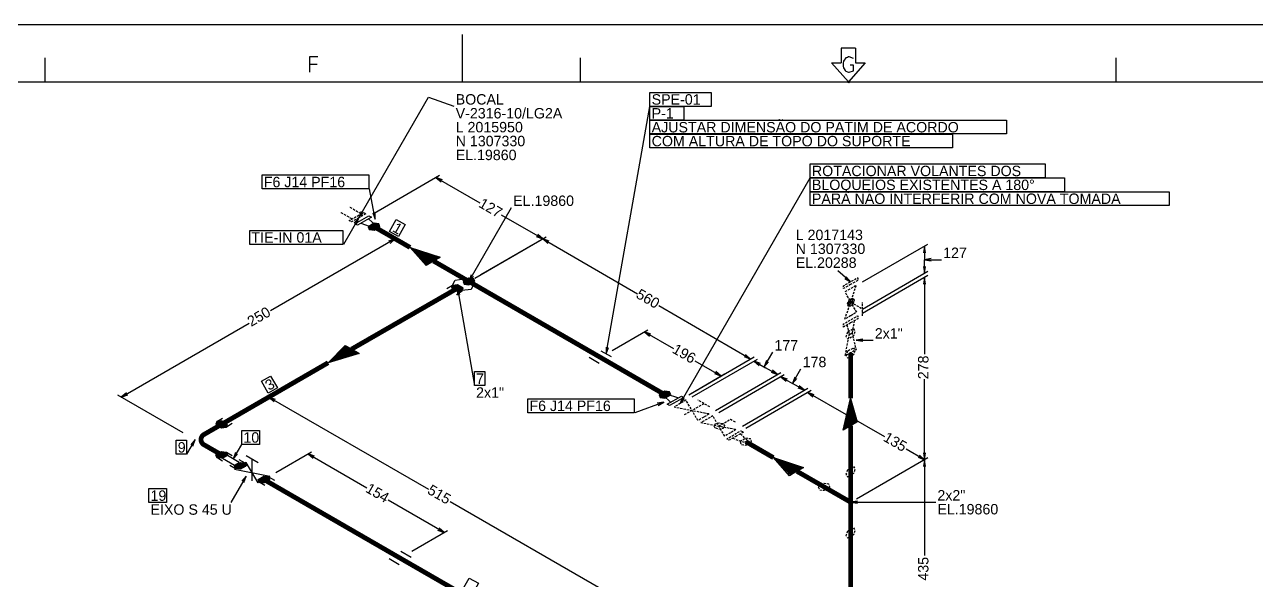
# Model space of a CAD drawing. Extents: x 0 to 597, y 0 to 422.
# Drawn here: x 132.5 to 389.6, y 305.7 to 421.7 of the extents above; entities that cross this region are included whole.
import ezdxf

# ---------------------------------------------------------------- set-up
doc = ezdxf.new("R2010")
doc.units = 0
doc.header["$MEASUREMENT"] = 0
doc.linetypes.add('GT100', pattern=[0.7, 0.466667, -0.233333])
doc.linetypes.add('GT101', pattern=[2.1, 1.4, -0.7])
doc.layers.add('GT_1', color=7, linetype='Continuous')
doc.styles.add('HTX1', font='O8116901', dxfattribs={"width": 1.02})

msp = doc.modelspace()

# ---------------------------------------------------------------- linework, layer by layer
at = {"linetype": 'Continuous'}
msp.add_lwpolyline([(0, 421.74), (597.11, 421.74), (597.11, 0), (0, 0)], close=True, dxfattribs=at)
at = {"layer": 'GT_1', "flags": 128}
for points in [[(223.9, 409.8), (223.9, 419.7)], [(302.9, 416.8), (302.9, 413.8)], [(305.9, 416.8), (302.9, 416.8)], [(305.9, 416.8), (305.9, 413.8)], [(136.8, 409.8), (136.8, 414.8)], [(193.7, 415), (191.9, 415), (191.9, 411.8)], [(248.5, 409.8), (248.5, 414.8)], [(305.5, 414.7), (304.6, 415), (304.4, 415), (304.2, 414.9), (303.9, 414.8), (303.7, 414.6), (303.5, 414.3), (303.4, 414.1), (303.3, 413.7), (303.3, 413.4), (303.3, 413.1), (303.4, 412.7), (303.5, 412.5), (303.7, 412.2), (303.9, 412), (304.2, 411.9), (304.4, 411.8), (304.6, 411.8), (305.5, 412.1), (305.5, 413.3), (304.8, 413.3)], [(360.3, 409.8), (360.3, 414.8)], [(191.9, 413.5), (193.5, 413.5)], [(300.9, 413.8), (304.4, 409.8)], [(300.9, 413.8), (302.9, 413.8)], [(307.9, 413.8), (304.4, 409.8)], [(305.9, 413.8), (307.9, 413.8)], [(25, 409.8), (583.8, 409.8)], [(304.3, 409.9), (304.4, 410), (304.6, 409.8), (304.4, 409.6), (304.2, 409.8), (304.3, 409.9), (304.4, 409.9), (304.5, 409.8), (304.4, 409.7), (304.3, 409.8), (304.3, 409.9)], [(202.208, 381.412), (216.763, 406.617), (222.088, 404.7)], [(262.99, 407.597), (275.734, 407.597), (275.734, 404.686), (262.99, 404.686), (262.99, 407.597)], [(253.825, 353.012), (262.99, 404.686)], [(262.99, 404.686), (270.033, 404.686), (270.033, 401.775), (262.99, 401.775), (262.99, 404.686)], [(262.99, 401.775), (337.394, 401.775), (337.394, 398.935), (262.99, 398.935), (262.99, 401.775)], [(262.99, 398.864), (326.15, 398.864), (326.15, 396.024), (262.99, 396.024), (262.99, 398.864)], [(296.434, 392.668), (345.454, 392.668), (345.454, 389.757), (296.434, 389.757), (296.434, 392.668)], [(182.038, 390.358), (204.338, 390.358), (204.338, 387.447), (182.038, 387.447), (182.038, 390.358)], [(205.403, 382.406), (219.035, 390.287)], [(219.674, 389.364), (218.325, 389.861), (219.39, 388.938)], [(218.325, 389.861), (227.484, 384.536)], [(269.303, 342.646), (296.434, 389.757)], [(296.434, 389.757), (349.505, 389.757), (349.505, 386.846), (296.434, 386.846), (296.434, 389.757)], [(205.616, 381.128), (204.48, 387.447)], [(296.434, 386.846), (371.364, 386.846), (371.364, 384.006), (296.434, 384.006), (296.434, 386.846)], [(225.212, 368.135), (234.087, 383.542)], [(202.208, 381.412), (199.013, 375.874)], [(201.711, 380.063), (202.208, 381.412), (201.285, 380.347)], [(203.415, 380.702), (201.924, 379.85), (201.427, 380.134), (204.338, 381.838), (204.906, 381.554), (203.415, 380.702)], [(202.705, 382.761), (202.208, 381.412), (203.131, 382.477)], [(202.634, 380.276), (205.119, 379.424), (205.758, 379.779), (204.267, 381.199)], [(205.119, 382.477), (205.616, 381.128), (205.616, 382.548)], [(210.018, 381.057), (211.935, 379.992), (210.515, 377.507), (208.598, 378.572), (210.018, 381.057)], [(240.619, 377.01), (232.028, 381.98)], [(179.465, 378.785), (198.871, 378.785), (198.871, 375.874), (179.465, 375.874), (179.465, 378.785)], [(204.196, 379.566), (204.409, 378.998), (205.403, 378.856), (206.61, 379.566), (206.397, 380.134), (205.403, 380.276), (204.196, 379.566)], [(204.254, 379.6), (206.597, 379.6)], [(204.258, 379.4), (206.328, 379.4)], [(204.333, 379.2), (205.988, 379.2)], [(204.408, 379), (205.648, 379)], [(204.594, 379.8), (206.522, 379.8)], [(204.934, 380), (206.447, 380)], [(205.274, 380.2), (205.935, 380.2)], [(239.27, 377.507), (240.619, 377.01), (239.554, 377.933)], [(209.805, 377.01), (183.819, 362.029)], [(208.74, 376.087), (209.805, 377.01), (208.456, 376.513)], [(222.727, 369.555), (209.095, 377.436)], [(226.419, 368.845), (241.329, 377.436)], [(227.697, 369.555), (241.329, 377.436)], [(241.968, 376.513), (240.619, 377.01), (241.684, 376.087)], [(240.619, 377.01), (260.357, 365.579)], [(307.359, 368.064), (320.991, 375.945)], [(320.494, 374.099), (320.281, 375.519), (320.068, 374.099)], [(320.281, 375.519), (320.281, 372.679)], [(217.828, 372.395), (216.266, 371.472), (212.929, 375.235), (219.177, 373.176), (216.479, 371.614), (213.426, 374.951), (219.106, 373.105), (216.621, 371.685), (213.923, 374.667), (218.893, 373.034), (216.834, 371.827), (214.42, 374.383), (218.68, 372.892), (217.047, 371.969), (214.846, 374.17), (218.538, 372.821), (217.26, 372.04), (215.272, 373.886), (218.325, 372.679), (217.402, 372.182), (215.769, 373.602), (218.112, 372.537), (217.615, 372.253), (216.195, 373.318), (217.899, 372.466), (217.828, 372.395), (212.929, 375.235)], [(321.701, 372.892), (320.281, 372.679), (321.701, 372.466)], [(304.874, 368.064), (302.176, 370.336)], [(307.359, 362.384), (320.991, 370.265)], [(320.068, 371.259), (320.281, 369.839), (320.494, 371.259)], [(320.281, 369.839), (320.281, 372.679)], [(320.281, 372.679), (323.831, 372.679)], [(225.212, 368.135), (226.135, 367.567), (225.709, 366.431), (223.721, 366.218), (221.804, 367.354), (222.301, 368.419), (224.147, 368.703), (225.212, 368.135)], [(224.005, 368.135), (224.218, 367.567), (225.212, 367.425), (226.419, 368.135), (226.206, 368.703), (225.212, 368.845), (224.005, 368.135)], [(224.056, 368), (226.189, 368)], [(224.115, 368.2), (226.395, 368.2)], [(224.131, 367.8), (225.849, 367.8)], [(224.455, 368.4), (226.32, 368.4)], [(224.795, 368.6), (226.245, 368.6)], [(225.709, 369.484), (225.212, 368.135), (226.135, 369.2)], [(303.667, 368.774), (304.874, 368.064), (303.951, 369.129)], [(307.359, 361.532), (320.991, 369.413)], [(320.494, 367.567), (320.281, 368.987), (320.068, 367.567)], [(320.281, 368.987), (320.281, 352.941)], [(222.585, 365.437), (223.792, 366.147), (221.804, 367.283), (220.597, 366.573)], [(222.798, 366.005), (223.792, 366.147), (224.005, 366.715), (222.798, 367.425), (221.804, 367.283), (221.591, 366.715), (222.798, 366.005)], [(221.623, 366.8), (223.861, 366.8)], [(221.698, 367), (223.521, 367)], [(221.773, 367.2), (223.181, 367.2)], [(221.787, 366.6), (223.962, 366.6)], [(222.127, 366.4), (223.887, 366.4)], [(222.467, 366.2), (223.812, 366.2)], [(223.295, 365.366), (222.798, 366.715), (222.798, 365.295)], [(222.798, 366.715), (226.348, 346.409)], [(224.206, 367.6), (225.509, 367.6)], [(284, 351.947), (264.83, 363.023)], [(152.65, 343.995), (179.346, 359.402)], [(255.103, 353.722), (262.558, 358.053)], [(263.197, 357.13), (261.848, 357.627), (262.913, 356.704)], [(261.848, 357.627), (267.883, 354.148)], [(200.717, 354.006), (202.279, 353.083), (195.818, 351.166), (199.368, 354.787), (202.066, 353.225), (196.315, 351.45), (199.439, 354.716), (201.924, 353.296), (196.812, 351.734), (199.652, 354.645), (201.711, 353.438), (197.309, 352.018), (199.865, 354.503), (201.498, 353.58), (197.735, 352.302), (200.007, 354.432), (201.285, 353.651), (198.161, 352.586), (200.22, 354.29), (201.143, 353.793), (198.658, 352.799), (200.433, 354.148), (200.93, 353.864), (199.084, 353.083), (200.646, 354.077), (200.717, 354.006), (195.818, 351.166)], [(307.43, 356.065), (306.01, 355.852), (307.43, 355.639)], [(306.01, 355.852), (309.56, 355.852)], [(252.405, 351.024), (250.275, 352.231)], [(252.76, 353.651), (254.89, 352.444)], [(253.825, 354.432), (253.825, 353.012), (254.322, 354.361)], [(271.078, 344.492), (284.71, 352.373)], [(282.651, 352.444), (284, 351.947), (282.935, 352.87)], [(286.84, 350.314), (288.615, 353.367)], [(271.788, 344.066), (285.42, 351.947)], [(277.823, 348.397), (272.427, 351.521)], [(286.059, 351.024), (284.71, 351.521), (285.775, 350.598)], [(284.71, 351.521), (287.124, 350.101)], [(287.337, 351.663), (286.84, 350.314), (287.763, 351.379)], [(289.609, 348.681), (287.124, 350.101)], [(292.733, 346.835), (294.508, 349.888)], [(181.902, 347.332), (183.819, 348.397), (185.239, 345.912), (183.322, 344.847), (181.902, 347.332)], [(226.348, 349.32), (228.549, 349.32), (228.549, 346.409), (226.348, 346.409), (226.348, 349.32)], [(271.078, 344.492), (278.533, 348.823)], [(276.474, 348.894), (277.823, 348.397), (276.758, 349.32)], [(276.687, 341.226), (290.319, 349.107)], [(277.397, 340.8), (291.029, 348.681)], [(288.26, 349.178), (289.609, 348.681), (288.544, 349.604)], [(291.668, 347.758), (290.319, 348.255), (291.384, 347.332)], [(290.319, 348.255), (292.733, 346.835)], [(293.23, 348.184), (292.733, 346.835), (293.656, 347.9)], [(320.281, 330.931), (320.281, 347.758)], [(153.715, 344.918), (152.65, 343.995), (153.999, 344.492)], [(264.901, 344.492), (265.114, 343.924), (266.108, 343.782), (267.315, 344.492), (267.102, 345.06), (266.108, 345.202), (264.901, 344.492)], [(265.085, 344.6), (267.275, 344.6)], [(265.425, 344.8), (267.2, 344.8)], [(265.765, 345), (267.125, 345)], [(267.244, 342.93), (265.824, 344.35), (266.392, 344.705), (268.948, 343.853)], [(282.296, 337.96), (295.928, 345.841)], [(283.006, 337.534), (296.638, 345.415)], [(295.218, 345.415), (292.733, 346.835)], [(293.869, 345.912), (295.218, 345.415), (294.153, 346.338)], [(297.277, 344.492), (295.928, 344.989), (296.993, 344.066)], [(295.928, 344.989), (311.974, 335.759)], [(165.572, 336.54), (151.94, 344.421)], [(170.542, 336.54), (184.174, 344.421)], [(184.813, 343.498), (183.464, 343.995), (184.529, 343.072)], [(183.464, 343.995), (216.763, 324.754)], [(237.481, 343.64), (259.718, 343.64), (259.718, 340.729), (237.481, 340.729), (237.481, 343.64)], [(265.895, 342.93), (259.86, 340.729)], [(264.688, 342.22), (265.895, 342.93), (264.475, 342.717)], [(264.936, 344.4), (267.159, 344.4)], [(265.011, 344.2), (266.819, 344.2)], [(265.086, 344), (266.479, 344)], [(268.593, 343.072), (267.102, 342.22), (266.605, 342.504), (269.587, 344.208), (270.084, 343.924), (268.593, 343.072)], [(269.8, 343.995), (269.303, 342.646), (270.226, 343.711)], [(304.874, 338.031), (303.312, 337.108), (304.874, 343.711), (306.223, 338.812), (303.525, 337.25), (304.874, 343.143), (306.152, 338.741), (303.667, 337.321), (304.874, 342.575), (305.939, 338.67), (303.88, 337.463), (304.874, 342.007), (305.726, 338.528), (304.093, 337.605), (304.874, 341.51), (305.584, 338.457), (304.306, 337.676), (304.874, 340.942), (305.371, 338.315), (304.448, 337.818), (304.874, 340.445), (305.158, 338.173), (304.661, 337.889), (304.874, 339.877), (304.945, 338.102), (304.874, 338.031), (304.874, 343.711)], [(175.796, 338.457), (174.589, 337.747), (172.601, 338.883), (173.808, 339.593)], [(173.595, 337.605), (174.589, 337.747), (174.802, 338.315), (173.595, 339.025), (172.601, 338.883), (172.388, 338.315), (173.595, 337.605)], [(172.42, 338.4), (174.658, 338.4)], [(172.495, 338.6), (174.318, 338.6)], [(172.57, 338.8), (173.978, 338.8)], [(172.584, 338.2), (174.759, 338.2)], [(172.924, 338), (174.684, 338)], [(173.264, 337.8), (174.609, 337.8)], [(177.784, 337.037), (181.476, 337.037), (181.476, 334.126), (177.784, 334.126), (177.784, 337.037)], [(164.081, 334.978), (166.282, 334.978), (166.282, 332.067), (164.081, 332.067), (164.081, 334.978)], [(168.057, 335.12), (166.282, 332.067)], [(167.56, 333.771), (168.057, 335.12), (167.134, 334.055)], [(173.595, 331.215), (172.601, 331.357), (172.388, 331.925), (173.595, 332.635), (174.589, 332.493), (174.802, 331.925), (173.595, 331.215)], [(172.435, 331.8), (174.589, 331.8)], [(172.515, 332), (174.774, 332)], [(173.808, 330.647), (172.601, 331.357), (174.589, 332.493), (175.796, 331.783)], [(172.855, 332.2), (174.699, 332.2)], [(173.195, 332.4), (174.624, 332.4)], [(174.305, 331.499), (173.808, 331.215), (176.293, 329.795), (177.287, 330.363), (174.802, 331.783), (174.305, 331.499)], [(176.009, 331.073), (177.784, 334.126)], [(176.506, 332.422), (176.009, 331.073), (176.932, 332.138)], [(178.707, 331.783), (181.192, 330.363)], [(184.884, 328.233), (192.339, 332.564)], [(192.978, 331.641), (191.629, 332.138), (192.694, 331.215)], [(191.629, 332.138), (203.912, 325.038)], [(320.281, 330.931), (316.447, 333.132)], [(318.932, 331.428), (320.281, 330.931), (319.216, 331.854)], [(320.068, 332.351), (320.281, 330.931), (320.494, 332.351)], [(172.51, 331.6), (174.249, 331.6)], [(172.585, 331.4), (173.909, 331.4)], [(175.299, 329.795), (176.506, 329.085), (178.494, 330.221), (177.287, 330.931)], [(177.5, 328.943), (176.506, 329.085), (176.293, 329.653), (177.5, 330.363), (178.494, 330.221), (178.707, 329.653), (177.5, 328.943)], [(177.5, 329.653), (176.293, 328.943), (183.677, 327.523), (181.192, 326.103), (178.707, 330.363), (177.5, 329.653)], [(176.313, 329.6), (178.617, 329.6)], [(176.388, 329.4), (178.277, 329.4)], [(176.463, 329.2), (177.937, 329.2)], [(176.543, 329.8), (178.652, 329.8)], [(176.883, 330), (178.577, 330)], [(177.223, 330.2), (178.502, 330.2)], [(179.985, 326.529), (179.985, 331.073)], [(293.656, 328.517), (292.094, 327.594), (288.757, 331.357), (295.005, 329.298), (292.307, 327.736), (289.254, 331.073), (294.934, 329.227), (292.449, 327.807), (289.751, 330.789), (294.721, 329.156), (292.662, 327.949), (290.248, 330.505), (294.508, 329.014), (292.875, 328.091), (290.674, 330.292), (294.366, 328.943), (293.088, 328.162), (291.1, 330.008), (294.153, 328.801), (293.23, 328.304), (291.597, 329.724), (293.94, 328.659), (293.443, 328.375), (292.023, 329.44), (293.727, 328.588), (293.656, 328.517), (288.757, 331.357)], [(306.081, 322.766), (320.991, 331.357)], [(306.081, 322.766), (320.991, 331.357)], [(306.081, 322.766), (320.991, 331.357)], [(320.494, 329.511), (320.281, 330.931), (320.068, 329.511)], [(320.281, 330.931), (320.281, 310.909)], [(178.707, 327.523), (175.512, 321.985)], [(178.21, 326.174), (178.707, 327.523), (177.784, 326.458)], [(182.399, 326.103), (181.405, 326.245), (181.192, 326.813), (182.399, 327.523), (183.393, 327.381), (183.606, 326.813), (182.399, 326.103)], [(181.197, 326.8), (183.584, 326.8)], [(181.272, 326.6), (183.244, 326.6)], [(182.612, 325.535), (181.405, 326.245), (183.393, 327.381), (184.6, 326.671)], [(181.51, 327), (183.536, 327)], [(181.85, 327.2), (183.461, 327.2)], [(182.19, 327.4), (183.26, 327.4)], [(158.401, 324.896), (162.093, 324.896), (162.093, 321.985), (158.401, 321.985), (158.401, 324.896)], [(181.347, 326.4), (182.904, 326.4)], [(181.72, 326.2), (182.564, 326.2)], [(220.029, 315.737), (208.385, 322.482)], [(254.038, 303.241), (221.307, 322.127)], [(306.294, 322.269), (304.874, 322.056), (306.294, 321.843)], [(304.874, 322.056), (322.624, 322.056)], [(218.68, 316.234), (220.029, 315.737), (218.964, 316.66)], [(213.284, 311.832), (220.739, 316.163)], [(213.142, 310.483), (211.012, 311.761)], [(208.527, 310.341), (210.657, 309.063)], [(225.283, 306.223), (227.2, 305.158), (225.78, 302.673), (223.863, 303.738), (225.283, 306.223)]]:
    msp.add_lwpolyline(points, dxfattribs=at)
at = {"layer": 'GT_1', "linetype": 'GT100', "flags": 128}
for points in [[(202.634, 382.264), (200.22, 383.684)], [(200.788, 381.199), (198.303, 382.619)], [(202.208, 381.412), (200.717, 380.56), (200.22, 380.844), (203.202, 382.548), (203.699, 382.264), (202.208, 381.412)], [(304.874, 367.496), (303.383, 366.644), (303.383, 367.212), (306.365, 368.916), (306.365, 368.348), (304.874, 367.496)], [(304.874, 360.964), (303.667, 360.254), (306.081, 367.354), (303.667, 365.934), (306.081, 361.674), (304.874, 360.964)], [(304.235, 363.449), (304.377, 364.088), (304.874, 364.514), (305.371, 364.656), (305.584, 364.23), (305.371, 363.52), (304.874, 362.952), (304.377, 362.952), (304.235, 363.449), (305.584, 364.23)], [(305.371, 364.656), (304.377, 362.952)], [(305.513, 364.443), (304.377, 363.236)], [(304.377, 364.088), (305.371, 363.52)], [(304.377, 363.804), (305.513, 363.875)], [(304.874, 364.514), (304.874, 362.952)], [(304.874, 363.804), (307.359, 362.384)], [(307.359, 360.964), (307.359, 363.804)], [(304.874, 359.473), (303.383, 358.621), (303.383, 359.26), (306.365, 360.964), (306.365, 360.325), (304.874, 359.473)], [(304.093, 359.047), (304.59, 357.059), (305.229, 357.414), (305.726, 360.041)], [(304.874, 353.225), (303.738, 352.586), (304.59, 357.059), (305.158, 357.343), (306.01, 353.864), (304.874, 353.225)], [(304.235, 357.556), (303.88, 356.633), (304.235, 356.136), (305.513, 356.846), (305.868, 357.769), (305.513, 358.266), (304.235, 357.556)], [(304.235, 353.58), (303.88, 352.657), (304.235, 352.16), (305.513, 352.87), (305.868, 353.793), (305.513, 354.29), (304.235, 353.58)], [(274.202, 339.806), (272.995, 339.096), (270.51, 343.356), (268.025, 341.936), (275.409, 340.516), (274.202, 339.806)], [(270.226, 340.374), (274.202, 342.646)], [(275.48, 341.936), (272.995, 343.356)], [(279.811, 336.54), (278.604, 335.83), (276.119, 340.09), (273.634, 338.67), (281.018, 337.25), (279.811, 336.54)], [(277.326, 337.96), (279.811, 339.38), (280.805, 338.812)], [(276.616, 337.534), (276.403, 337.96), (276.616, 338.386), (277.468, 338.599), (278.178, 338.457), (278.604, 337.96), (278.178, 337.463), (277.468, 337.321), (276.616, 337.534)], [(281.018, 335.83), (279.527, 334.978), (279.03, 335.262), (281.941, 336.966), (282.509, 336.682), (281.018, 335.83)], [(280.237, 335.404), (282.722, 334.552), (283.361, 334.907), (281.87, 336.327)], [(281.799, 334.694), (282.012, 334.126), (283.006, 333.984), (284.213, 334.694), (284, 335.262), (283.006, 335.404), (281.799, 334.694)], [(304.235, 328.801), (303.88, 327.878), (304.235, 327.381), (305.513, 328.091), (305.868, 329.014), (305.513, 329.511), (304.235, 328.801)], [(298.129, 325.251), (298.342, 324.683), (299.336, 324.541), (300.543, 325.251), (300.33, 325.819), (299.336, 325.961), (298.129, 325.251)], [(304.235, 316.021), (303.88, 315.098), (304.235, 314.601), (305.513, 315.311), (305.868, 316.234), (305.513, 316.731), (304.235, 316.021)]]:
    msp.add_lwpolyline(points, dxfattribs=at)
at = {"layer": 'GT_1', "const_width": 1, "flags": 128}
for points in [[(212.929, 375.235), (205.403, 379.566)], [(225.212, 368.135), (217.828, 372.395)], [(252.618, 352.302), (225.212, 368.135)], [(222.798, 366.715), (200.717, 354.006)], [(266.108, 344.492), (252.618, 352.302)], [(195.818, 351.166), (173.595, 338.315)], [(173.595, 338.315), (169.903, 336.185)], [(169.903, 334.055), (173.595, 331.925)], [(182.399, 326.813), (210.799, 310.412)], [(210.799, 310.412), (238.134, 294.65)]]:
    msp.add_lwpolyline(points, dxfattribs=at)
at = {"layer": 'GT_1', "linetype": 'GT101', "const_width": 1, "flags": 128}
for points in [[(304.874, 343.711), (304.874, 353.225)], [(304.874, 328.446), (304.874, 338.031)], [(288.757, 331.357), (283.006, 334.694)], [(299.336, 325.251), (293.656, 328.517)], [(304.874, 322.056), (304.874, 328.446)], [(304.874, 322.056), (299.336, 325.251)], [(304.874, 315.666), (304.874, 322.056)], [(304.874, 276.048), (304.874, 315.666)]]:
    msp.add_lwpolyline(points, dxfattribs=at)
at = {"layer": 'GT_1', "const_width": 1, "flags": 128}
msp.add_lwpolyline([(169.903, 336.185, 0.57736), (169.903, 334.055)], format="xyb", dxfattribs=at)

# ---------------------------------------------------------------- texts
at = {"layer": 'GT_1', "style": 'HTX1', "width": 1.02}
for s, height, p in [('BOCAL', 2.1744, (222.443, 405.055)), ('SPE-01', 2.1744, (263.345, 405.041)), ('V-2316-10/LG2A', 2.17437, (222.443, 402.156)), ('P-1', 2.1744, (263.345, 402.142)), ('L 2015950', 2.1744, (222.443, 399.257)), ('AJUSTAR DIMENSÃO DO PATIM DE ACORDO', 2.17437, (263.345, 399.243)), ('N 1307330', 2.1744, (222.443, 396.358)), ('COM ALTURA DE TOPO DO SUPORTE', 2.17437, (263.345, 396.344)), ('EL.19860', 2.1744, (222.443, 393.458)), ('ROTACIONAR VOLANTES DOS', 2.17437, (296.789, 390.112)), ('F6 J14 PF16', 2.17437, (182.393, 387.802)), ('BLOQUEIOS EXISTENTES A 180%%D', 2.17437, (296.789, 387.213)), ('EL.19860', 2.1744, (234.442, 383.897)), ('PARA NÃO INTERFERIR COM NOVA TOMADA', 2.17437, (296.789, 384.314)), ('TIE-IN 01A', 2.1744, (179.82, 376.229)), ('L 2017143', 2.1744, (293.411, 376.77)), ('N 1307330', 2.1744, (293.411, 373.871)), ('EL.20288', 2.1744, (293.411, 370.972)), ('127', 2.1744, (324.186, 373.034)), ('2x1"', 2.1744, (309.915, 356.207)), ('177', 2.1744, (288.97, 353.722)), ('178', 2.1744, (294.863, 350.243)), ('7', 2.174, (226.703, 346.764)), ('2x1"', 2.1744, (226.703, 343.865)), ('F6 J14 PF16', 2.17437, (237.836, 341.084)), ('9', 2.174, (164.436, 332.422)), ('10', 2.1744, (178.139, 334.481)), ('19', 2.1744, (158.756, 322.34)), ('2x2"', 2.1744, (322.979, 322.411)), ('EIXO S 45 U', 2.17437, (158.756, 319.441)), ('EL.19860', 2.1744, (322.979, 319.512))]:
    msp.add_text(s, height=height, dxfattribs=at).set_placement(p)
for s, height, rotation, p in [('127', 2.1744, 330, (227.065, 383.801)), ('1', 2.174, 330, (209.071, 378.691)), ('560', 2.1744, 330, (259.903, 364.844)), ('250', 2.1744, 30, (179.761, 358.631)), ('196', 2.1744, 330, (267.457, 353.377)), ('278', 2.1744, 90, (321.116, 347.723)), ('3', 2.174, 30, (183.475, 345.285)), ('135', 2.1744, 330, (311.508, 334.97)), ('154', 2.1744, 330, (203.45, 324.303)), ('515', 2.1744, 330, (216.344, 323.983)), ('435', 2.1744, 90, (321.116, 305.69))]:
    msp.add_text(s, height=height, rotation=rotation, dxfattribs=at).set_placement(p)

doc.saveas('drawing.dxf')
